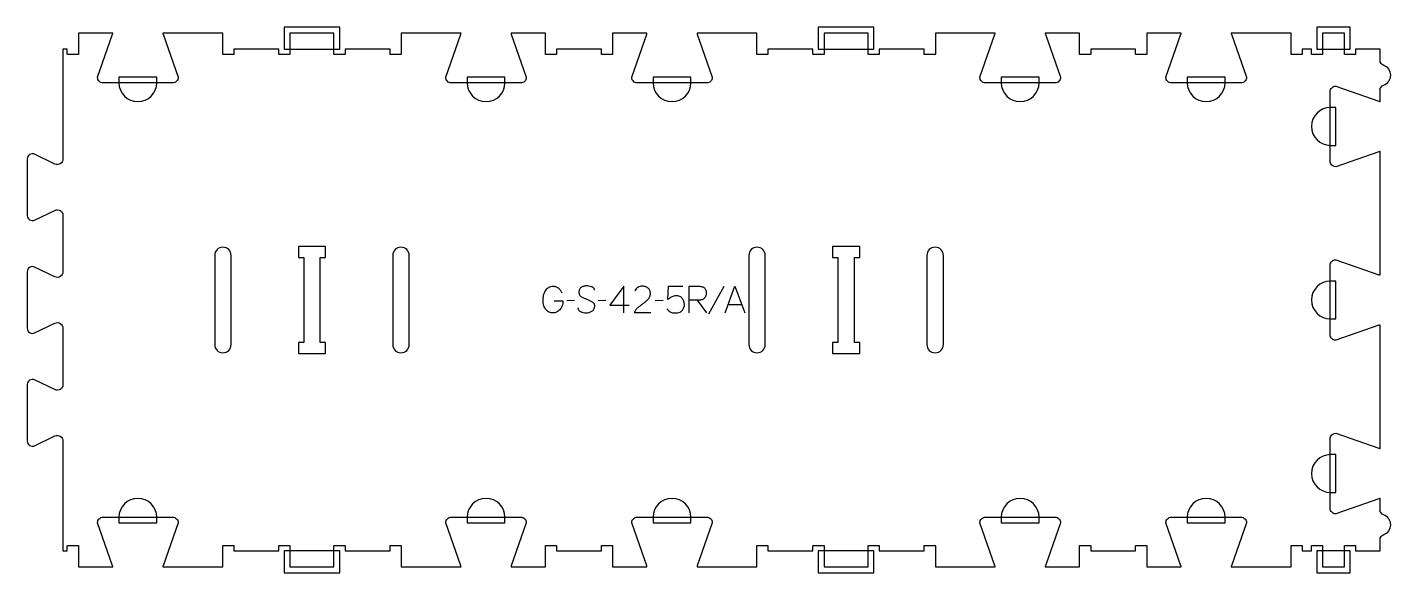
# Model space of a CAD drawing. Extents: x 0 to 1532, y -6 to 606.
import ezdxf

# ---------------------------------------------------------------- set-up
doc = ezdxf.new("R2010")
doc.units = 0
for name, color, linetype in [('1_ANYTOOL_1MMDEEP_LABELS_S', 2, 'CONTINUOUS'), ('3_ANYTOOL_CUTTHROUGH_INSID', 4, 'CONTINUOUS'), ('4_ANYTOOL_CUTTHROUGH_OUTSI', 5, 'CONTINUOUS'), ('5_ANYTOOL_HALF_MILL_9MM_IN', 3, 'CONTINUOUS')]:
    doc.layers.add(name, color=color, linetype=linetype)

msp = doc.modelspace()

# ---------------------------------------------------------------- linework, layer by layer
at = {"layer": '1_ANYTOOL_1MMDEEP_LABELS_S'}
for p, q in [((782.27873, 314.728655), (765.093016, 283.957226)), ((614.835873, 299.085798), (606.050159, 299.000084)), ((649.893016, 299.085798), (641.107301, 299.000084)), ((654.17873, 293.857226), (675.950159, 293.857226)), ((714.093016, 299.085798), (705.307301, 299.000084)), ((752.321587, 299.642941), (762.77873, 285.157226)), ((787.464444, 294.757226), (802.37873, 294.757226))]:
    msp.add_line(p, q, dxfattribs=at)
for points in [[(591.950159, 299.000084), (601.721587, 298.957226, -0.031732), (601.453477, 295.949824, -0.048764), (600.709087, 293.032226, -0.050291), (599.599374, 290.721719, -0.060119), (598.014444, 288.714369, -0.036578), (596.282425, 287.227953, -0.050793), (594.323373, 286.067941, -0.051881), (592.370356, 285.400196, -0.053919), (590.321587, 285.157226, -0.055881), (588.28644, 285.36417, -0.055271), (586.346587, 286.014369, -0.05403), (584.420611, 287.173563, -0.038531), (582.735873, 288.671512, -0.067281), (581.18816, 290.782526, -0.049165), (580.164444, 293.203655, -0.047412), (579.491518, 296.407574, -0.028075), (579.307301, 299.685798, -0.03109), (579.474828, 302.377377, -0.031496), (579.976944, 305.026869, -0.031425), (580.827817, 307.655114, -0.02824), (581.985873, 310.164369, -0.064555), (583.514676, 312.315894, -0.078906), (585.580516, 313.941155, -0.076878), (588.204117, 314.915705, -0.050594), (591.007301, 315.200084, -0.039946), (592.666862, 315.067287, -0.052714), (594.269801, 314.632226, -0.053511), (595.652999, 313.916892, -0.05153), (596.857301, 312.928655, -0.040443), (598.897525, 310.505513, -0.04035), (600.521587, 307.785798)], [(637.07873, 310.614369, 0.071867), (636.885617, 311.950976, 0.100684), (636.259087, 313.132226, 0.047558), (635.784534, 313.608677, 0.038563), (635.234534, 313.997405, 0.037928), (634.537346, 314.344873, 0.026634), (633.800159, 314.600084, 0.028461), (630.776825, 315.286066, 0.041577), (627.693016, 315.542941, 0.036938), (626.190656, 315.431801, 0.041531), (624.725159, 315.087584, 0.041583), (623.347782, 314.510375, 0.038125), (622.07873, 313.721512, 0.057611), (621.008577, 312.729608, 0.065808), (620.214444, 311.509012, 0.06469), (619.736948, 310.049457, 0.046778), (619.593016, 308.514369, 0.052235), (619.755372, 306.964527, 0.075448), (620.300159, 305.514369, 0.076671), (621.21625, 304.341317, 0.061023), (622.421587, 303.457226, 0.021951), (625.450441, 301.929881, 0.018213), (628.593016, 300.650084, -0.02405), (631.6945, 299.344621, -0.02981), (634.635873, 297.714369, -0.068439), (635.777175, 296.748439, -0.079282), (636.585873, 295.496512, -0.076308), (637.010873, 293.91783, -0.047772), (637.035873, 292.271512, -0.046243), (636.742638, 290.590553, -0.06359), (636.093016, 289.019726, -0.064671), (635.120192, 287.735537, -0.057073), (633.864444, 286.721512, -0.067522), (630.896136, 285.358602, -0.070793), (627.671587, 284.857226, -0.064027), (624.532572, 285.219742, -0.070447), (621.607301, 286.400084, -0.054374), (620.448884, 287.249716, -0.074742), (619.550159, 288.360798, -0.075199), (619.027151, 289.667176, -0.057737), (618.864444, 291.071512)], [(700.37873, 285.242941), (682.07873, 285.285798, -0.034491), (682.741508, 287.03313, -0.037732), (683.648373, 288.666155, -0.037744), (684.787667, 290.140791, -0.03482), (686.12873, 291.435798, -0.00859), (689.087955, 293.834381, -0.008791), (692.12873, 296.128655, 0.020588), (694.948019, 298.362098, 0.025206), (697.550159, 300.842941, 0.046908), (698.570754, 302.144183, 0.051091), (699.318016, 303.617941, 0.050722), (699.766749, 305.266115, 0.041139), (699.907301, 306.971512, 0.039396), (699.764657, 308.779098, 0.058519), (699.275159, 310.517941, 0.060358), (698.484601, 311.925057, 0.061397), (697.37873, 313.100084, 0.048006), (696.022773, 314.022043, 0.045901), (694.518016, 314.675084, 0.045216), (692.777955, 315.077643, 0.034258), (690.993016, 315.200084, 0.055622), (688.358445, 314.906096, 0.079896), (685.914444, 313.925084, 0.080617), (683.945057, 312.259383, 0.060287), (682.507301, 310.100084)], [(718.37873, 289.957226, 0.051644), (720.113768, 287.937314, 0.067529), (722.268016, 286.389369, 0.067834), (724.724774, 285.484898, 0.054378), (727.335873, 285.200084, 0.039344), (730.319126, 285.435191, 0.059901), (733.185873, 286.250084, 0.055966), (734.400679, 286.927087, 0.047768), (735.451944, 287.841155, 0.046557), (736.447359, 289.106443, 0.031515), (737.235873, 290.514369, 0.047557), (737.924165, 292.39375, 0.064093), (738.17873, 294.371512, 0.035335), (738.037411, 296.368691, 0.045148), (737.57873, 298.314369, 0.045692), (736.828604, 300.025859, 0.046166), (735.77873, 301.571512, 0.060461), (734.443822, 302.843067, 0.060801), (732.843016, 303.757226, 0.059081), (730.879523, 304.320548, 0.040364), (728.835873, 304.485798, 0.051634), (726.255281, 304.218594, 0.068321), (723.821587, 303.350084, 0.044671), (721.579802, 301.91793, 0.031916), (719.57873, 300.157226), (720.307301, 315.200084), (736.507301, 315.200084)], [(743.321587, 285.200084), (743.321587, 315.200084), (754.67873, 315.200084, -0.030274), (756.444543, 315.093068, -0.049), (758.16623, 314.709905, -0.050774), (759.498753, 314.117449, -0.06445), (760.657301, 313.239369, -0.0646), (761.547213, 312.103338, -0.052254), (762.151944, 310.788476, -0.050381), (762.54108, 309.095928, -0.031337), (762.650159, 307.357226, -0.040022), (762.539998, 305.98317, -0.042626), (762.205516, 304.646512, -0.04247), (761.636831, 303.356792, -0.036572), (760.871587, 302.171512, -0.051097), (759.929809, 301.157557, -0.061981), (758.787659, 300.382226, -0.061813), (757.478656, 299.905727, -0.049309), (756.093016, 299.728655, -0.003273), (755.225365, 299.690964, -0.003121), (754.357301, 299.664369, -0.003882), (753.33952, 299.64745, -0.002215), (752.321587, 299.642941), (743.364444, 299.642941)]]:
    msp.add_lwpolyline(points, format="xyb", dxfattribs=at)
for points in [[(670.164444, 285.200084), (670.207301, 315.242941), (654.17873, 293.857226)], [(783.993016, 285.200084), (794.87873, 315.200084), (805.935873, 285.200084)]]:
    msp.add_lwpolyline(points, dxfattribs=at)
at = {"layer": '3_ANYTOOL_CUTTHROUGH_INSID'}
for points in [[(229, 249.750003), (229, 349.749997, 1), (210.5, 349.749997), (210.5, 249.750003, 1)], [(410.5, 249.750003, 1), (429, 249.750003), (429, 349.749997, 1), (410.5, 349.749997)], [(829, 249.750003), (829, 349.749997, 1), (810.5, 349.749997), (810.5, 249.750003, 1)], [(1010.5, 249.750003, 1), (1029, 249.750003), (1029, 349.749997, 1), (1010.5, 349.749997)]]:
    msp.add_lwpolyline(points, format="xyb", close=True, dxfattribs=at)
for points in [[(304.5, 360), (304.5, 347.5), (310.5, 347.5), (310.5, 252), (304.5, 252), (304.5, 239.5), (335, 239.5), (335, 252), (329, 252), (329, 347.5), (335, 347.5), (335, 360)], [(904.5, 360), (904.5, 347.5), (910.5, 347.5), (910.5, 252), (904.5, 252), (904.5, 239.5), (935, 239.5), (935, 252), (929, 252), (929, 347.5), (935, 347.5), (935, 360)]]:
    msp.add_lwpolyline(points, close=True, dxfattribs=at)
at = {"layer": '4_ANYTOOL_CUTTHROUGH_OUTSI'}
msp.add_lwpolyline([(152.308437, 0), (219.5, 0), (219.5, 23.75, -0.414214), (219.75, 24), (231.75, 24, -0.414214), (232, 23.75), (232, 18), (282.5, 18), (282.5, 23.75, -0.414214), (282.75, 24), (294.75, 24, -0.414214), (295, 23.75), (295, 0), (344.5, 0), (344.5, 23.75, -0.414214), (344.75, 24), (356.75, 24, -0.414214), (357, 23.75), (357, 18), (407.5, 18), (407.5, 23.75, -0.414214), (407.75, 24), (419.75, 24, -0.414214), (420, 23.75), (420, 0), (487.191563, 0, 0.061784), (486.956569, 1.39487), (470.061035, 49.667412, -0.084368), (470.047, 49.75, -0.414214), (476.297, 56), (554.297, 56, -0.414214), (560.547, 49.75, -0.084368), (560.532965, 49.667412), (543.633852, 1.383805, 0.061178), (543.402437, 0), (582, 0), (582, 23.75, -0.414214), (582.25, 24), (594.25, 24, -0.414214), (594.5, 23.75), (594.5, 18), (645, 18), (645, 23.75, -0.414214), (645.25, 24), (657.25, 24, -0.414214), (657.5, 23.75), (657.5, 0), (696.097563, 0, 0.061784), (695.862569, 1.39487), (678.967035, 49.667412, -0.084368), (678.953, 49.75, -0.414214), (685.203, 56), (763.203, 56, -0.414214), (769.453, 49.75, -0.084368), (769.438965, 49.667412), (752.539852, 1.383805, 0.061178), (752.308437, 0), (819.5, 0), (819.5, 23.75, -0.414214), (819.75, 24), (831.75, 24, -0.414214), (832, 23.75), (832, 18), (882.5, 18), (882.5, 23.75, -0.414214), (882.75, 24), (894.75, 24, -0.414214), (895, 23.75), (895, 0), (944.5, 0), (944.5, 23.75, -0.414214), (944.75, 24), (956.75, 24, -0.414214), (957, 23.75), (957, 18), (1007.5, 18), (1007.5, 23.75, -0.414214), (1007.75, 24), (1019.75, 24, -0.414214), (1020, 23.75), (1020, 0), (1087.191563, 0, 0.061784), (1086.956569, 1.39487), (1070.061035, 49.667412, -0.084368), (1070.047, 49.75, -0.414214), (1076.297, 56), (1154.297, 56, -0.414214), (1160.547, 49.75, -0.084368), (1160.532965, 49.667412), (1143.633852, 1.383805, 0.061178), (1143.402437, 0), (1182, 0), (1182, 23.75, -0.414214), (1182.25, 24), (1194.25, 24, -0.414214), (1194.5, 23.75), (1194.5, 18), (1245, 18), (1245, 23.75, -0.414214), (1245.25, 24), (1257.25, 24, -0.414214), (1257.5, 23.75), (1257.5, 0), (1296.097563, 0, 0.061784), (1295.862569, 1.39487), (1278.967035, 49.667412, -0.084368), (1278.953, 49.75, -0.414214), (1285.203, 56), (1363.203, 56, -0.414214), (1369.453, 49.75, -0.084368), (1369.438965, 49.667412), (1352.539852, 1.383805, 0.061178), (1352.308437, 0, 0.000024), (1369.749988, 0.000851), (1419.5, 0.000851), (1419.5, 23.750851, -0.414214), (1419.75, 24.000851), (1431.75, 24.000851, -0.414214), (1432, 23.750851), (1432, 18.000852), (1442.5, 18.000881), (1442.5, 23.750912, -0.414214), (1442.75, 24.000912), (1454.75, 24.000912, -0.414214), (1455, 23.750912), (1455, 0.000912), (1479.5, 0.000912), (1479.5, 23.750912, -0.414214), (1479.75, 24.000912), (1491.75, 24.000912, -0.414214), (1492, 23.750912), (1492, 18.000985), (1519.5, 18.000853), (1519.5, 30.404498, -0.317837), (1523.666667, 36.297055, 0.707107), (1523.666667, 58.453067, -0.317837), (1519.5, 64.345624), (1519.5, 76.74512, 0.061977), (1518.105233, 76.510059), (1469.832589, 59.614097, -0.08437), (1469.75, 59.600061, -0.414214), (1463.5, 65.850061), (1463.5, 143.850061, -0.414214), (1469.75, 150.100061, -0.084368), (1469.832588, 150.086026), (1518.116195, 133.186913, 0.061178), (1519.5, 132.955498), (1519.5, 271.644624, 0.061784), (1518.10513, 271.40963), (1469.832588, 254.514096, -0.084368), (1469.75, 254.500061, -0.414214), (1463.5, 260.750061), (1463.5, 338.750061, -0.414214), (1469.75, 345.000061, -0.084368), (1469.832588, 344.986026), (1518.116195, 328.086913, 0.061178), (1519.5, 327.855498), (1519.5, 466.544624, 0.061784), (1518.10513, 466.30963), (1469.832588, 449.414096, -0.084368), (1469.75, 449.400061, -0.414214), (1463.5, 455.650061), (1463.5, 533.650061, -0.414214), (1469.75, 539.900061, -0.084368), (1469.832588, 539.886026), (1518.116195, 522.986913, 0.061229), (1519.5, 522.755642), (1519.5, 535.154498, -0.317837), (1523.666667, 541.047055, 0.707107), (1523.666667, 563.203067, -0.317837), (1519.5, 569.095624), (1519.5, 581.500459), (1492, 581.500714), (1492, 575.75079, -0.414214), (1491.75, 575.50079), (1479.75, 575.50079, -0.414214), (1479.5, 575.75079), (1479.5, 599.50079), (1455, 599.50079), (1455, 575.75079, -0.414214), (1454.75, 575.50079), (1442.75, 575.50079, -0.414214), (1442.5, 575.75079), (1442.5, 581.500822), (1432, 581.500851), (1432, 575.750851, -0.414214), (1431.75, 575.500851), (1419.75, 575.500851, -0.414214), (1419.5, 575.750851), (1419.5, 599.500851), (1369.750008, 599.500426, -0.000012), (1352.308437, 599.5, 0.061784), (1352.543431, 598.10513), (1369.438965, 549.832588, -0.084368), (1369.453, 549.75, -0.414214), (1363.203, 543.5), (1285.203, 543.5, -0.414214), (1278.953, 549.75, -0.084368), (1278.967035, 549.832588), (1295.866148, 598.116195, 0.061178), (1296.097563, 599.5), (1257.5, 599.5), (1257.5, 575.75, -0.414214), (1257.25, 575.5), (1245.25, 575.5, -0.414214), (1245, 575.75), (1245, 581.5), (1194.5, 581.5), (1194.5, 575.75, -0.414214), (1194.25, 575.5), (1182.25, 575.5, -0.414214), (1182, 575.75), (1182, 599.5), (1143.402437, 599.5, 0.061784), (1143.637431, 598.10513), (1160.532965, 549.832588, -0.084368), (1160.547, 549.75, -0.414214), (1154.297, 543.5), (1076.297, 543.5, -0.414214), (1070.047, 549.75, -0.084368), (1070.061035, 549.832588), (1086.960148, 598.116195, 0.061178), (1087.191563, 599.5), (1069.75, 599.5), (1020, 599.5), (1020, 575.75, -0.414214), (1019.75, 575.5), (1007.75, 575.5, -0.414214), (1007.5, 575.75), (1007.5, 581.5), (957, 581.5), (957, 575.75, -0.414214), (956.75, 575.5), (944.75, 575.5, -0.414214), (944.5, 575.75), (944.5, 599.5), (895, 599.5), (895, 575.75, -0.414214), (894.75, 575.5), (882.75, 575.5, -0.414214), (882.5, 575.75), (882.5, 581.5), (832, 581.5), (832, 575.75, -0.414214), (831.75, 575.5), (819.75, 575.5, -0.414214), (819.5, 575.75), (819.5, 599.5), (769.75, 599.5), (752.308437, 599.5, 0.061784), (752.543431, 598.10513), (769.438965, 549.832588, -0.084368), (769.453, 549.75, -0.414214), (763.203, 543.5), (685.203, 543.5, -0.414214), (678.953, 549.75, -0.084368), (678.967035, 549.832588), (695.866148, 598.116195, 0.061178), (696.097563, 599.5), (657.5, 599.5), (657.5, 575.75, -0.414214), (657.25, 575.5), (645.25, 575.5, -0.414214), (645, 575.75), (645, 581.5), (594.5, 581.5), (594.5, 575.75, -0.414214), (594.25, 575.5), (582.25, 575.5, -0.414214), (582, 575.75), (582, 599.5), (543.402437, 599.5, 0.061784), (543.637431, 598.10513), (560.532965, 549.832588, -0.084368), (560.547, 549.75, -0.414214), (554.297, 543.5), (476.297, 543.5, -0.414214), (470.047, 549.75, -0.084368), (470.061035, 549.832588), (486.960148, 598.116195, 0.061178), (487.191563, 599.5), (469.75, 599.5), (420, 599.5), (420, 575.75, -0.414214), (419.75, 575.5), (407.75, 575.5, -0.414214), (407.5, 575.75), (407.5, 581.5), (357, 581.5), (357, 575.75, -0.414214), (356.75, 575.5), (344.75, 575.5, -0.414214), (344.5, 575.75), (344.5, 599.5), (295, 599.5), (295, 575.75, -0.414214), (294.75, 575.5), (282.75, 575.5, -0.414214), (282.5, 575.75), (282.5, 581.5), (232, 581.5), (232, 575.75, -0.414214), (231.75, 575.5), (219.75, 575.5, -0.414214), (219.5, 575.75), (219.5, 599.5), (169.75, 599.5), (152.308437, 599.5, 0.061784), (152.543431, 598.10513), (169.438965, 549.832588, -0.084368), (169.453, 549.75, -0.414214), (163.203, 543.5), (85.203, 543.5, -0.414214), (78.953, 549.75, -0.084368), (78.967035, 549.832588), (95.866148, 598.116195, 0.061178), (96.097563, 599.5), (57.5, 599.5), (57.5, 575.75, -0.414214), (57.25, 575.5), (45.25, 575.5, -0.414214), (45, 575.75), (45, 581.5), (40, 581.5), (40, 458.103017, -0.257375), (37.086653, 452.818205, -0.257375), (31.062641, 452.460269), (8.22237, 463.337949, 0.551268), (0, 458.146621), (0, 394.753017, 0.551268), (8.22237, 389.561689), (31.062641, 400.439369, -0.257375), (37.086653, 400.081433, -0.257375), (40, 394.796621), (40, 331.403198, -0.551268), (31.062641, 325.76045), (8.22237, 336.63813, 0.257375), (2.680279, 336.308829, 0.257375), (0, 331.446802), (0, 268.053198, 0.257375), (2.680279, 263.191171, 0.257375), (8.22237, 262.86187), (31.062641, 273.73955, -0.551268), (40, 268.096802), (40, 204.703379, -0.551268), (31.062641, 199.060631), (8.22237, 209.938311, 0.551268), (0, 204.746983), (0, 141.353379, 0.257375), (2.680279, 136.491352, 0.257375), (8.22237, 136.162051), (31.062641, 147.039731, -0.551268), (40, 141.396983), (40, 18), (45, 18), (45, 23.75, -0.414214), (45.25, 24), (57.25, 24, -0.414214), (57.5, 23.75), (57.5, 0), (96.097563, 0, 0.061784), (95.862569, 1.39487), (78.967035, 49.667412, -0.084368), (78.953, 49.75, -0.414214), (85.203, 56), (163.203, 56, -0.414214), (169.453, 49.75, -0.084368), (169.438965, 49.667412), (152.539852, 1.383805, 0.061178)], format="xyb", close=True, dxfattribs=at)
at = {"layer": '5_ANYTOOL_HALF_MILL_9MM_IN'}
for points in [[(294.5, 581.5), (345, 581.5), (351, 581.5), (351, 606), (344.74, 606), (288.5, 606), (288.5, 599.74), (288.5, 581.5)], [(894.5, 581.5), (945, 581.5), (951, 581.5), (951, 606), (944.74, 606), (888.5, 606), (888.5, 599.74), (888.5, 581.5)], [(1454.5, 581.558722), (1480, 581.558722), (1486, 581.558722), (1486, 606.00079), (1479.74, 606.00079), (1448.5, 606.00079), (1448.5, 599.74079), (1448.5, 581.558722)], [(345, 18), (294.5, 18), (288.5, 18), (288.5, -0.24), (288.5, -6.5), (351, -6.5), (351, -0.24), (351, 18)], [(945, 18), (894.5, 18), (888.5, 18), (888.5, -0.24), (888.5, -6.5), (951, -6.5), (951, -0.24), (951, 18)], [(1480, 17.942981), (1454.5, 17.942981), (1448.5, 17.942981), (1448.5, -6.499088), (1454.76, -6.499088), (1486, -6.499088), (1486, -0.239088), (1486, 17.942981)]]:
    msp.add_lwpolyline(points, close=True, dxfattribs=at)
for points in [[(102.953, 543.75, 1), (145.453, 543.75), (145.453, 550), (102.953, 550)], [(494.047, 543.75, 1), (536.547, 543.75), (536.547, 550), (494.047, 550)], [(702.953, 543.75, 1), (745.453, 543.75), (745.453, 550), (702.953, 550)], [(1094.047, 543.75, 1), (1136.547, 543.75), (1136.547, 550), (1094.047, 550)], [(1302.953, 543.75, 1), (1345.453, 543.75), (1345.453, 550), (1302.953, 550)], [(1463.75, 515.900851, 1), (1463.75, 473.400851), (1470, 473.400851), (1470, 515.900851)], [(1463.75, 321.000851, 1), (1463.75, 278.500851), (1470, 278.500851), (1470, 321.000851)], [(1463.75, 126.100851, 1), (1463.75, 83.600851), (1470, 83.600851), (1470, 126.100851)], [(145.453, 55.5), (145.453, 55.75, 1), (102.953, 55.75), (102.953, 49.5), (145.453, 49.5)], [(536.547, 55.5), (536.547, 55.75, 1), (494.047, 55.75), (494.047, 49.5), (536.547, 49.5)], [(745.452998, 55.76, 0.999765), (702.953, 55.75), (702.953, 49.5), (745.453, 49.5)], [(1136.547, 55.5), (1136.547, 55.75, 1), (1094.047, 55.75), (1094.047, 49.5), (1136.547, 49.5)], [(1345.452998, 55.76, 0.999765), (1302.953, 55.75), (1302.953, 49.5), (1345.453, 49.5)]]:
    msp.add_lwpolyline(points, format="xyb", close=True, dxfattribs=at)

doc.saveas('drawing.dxf')
